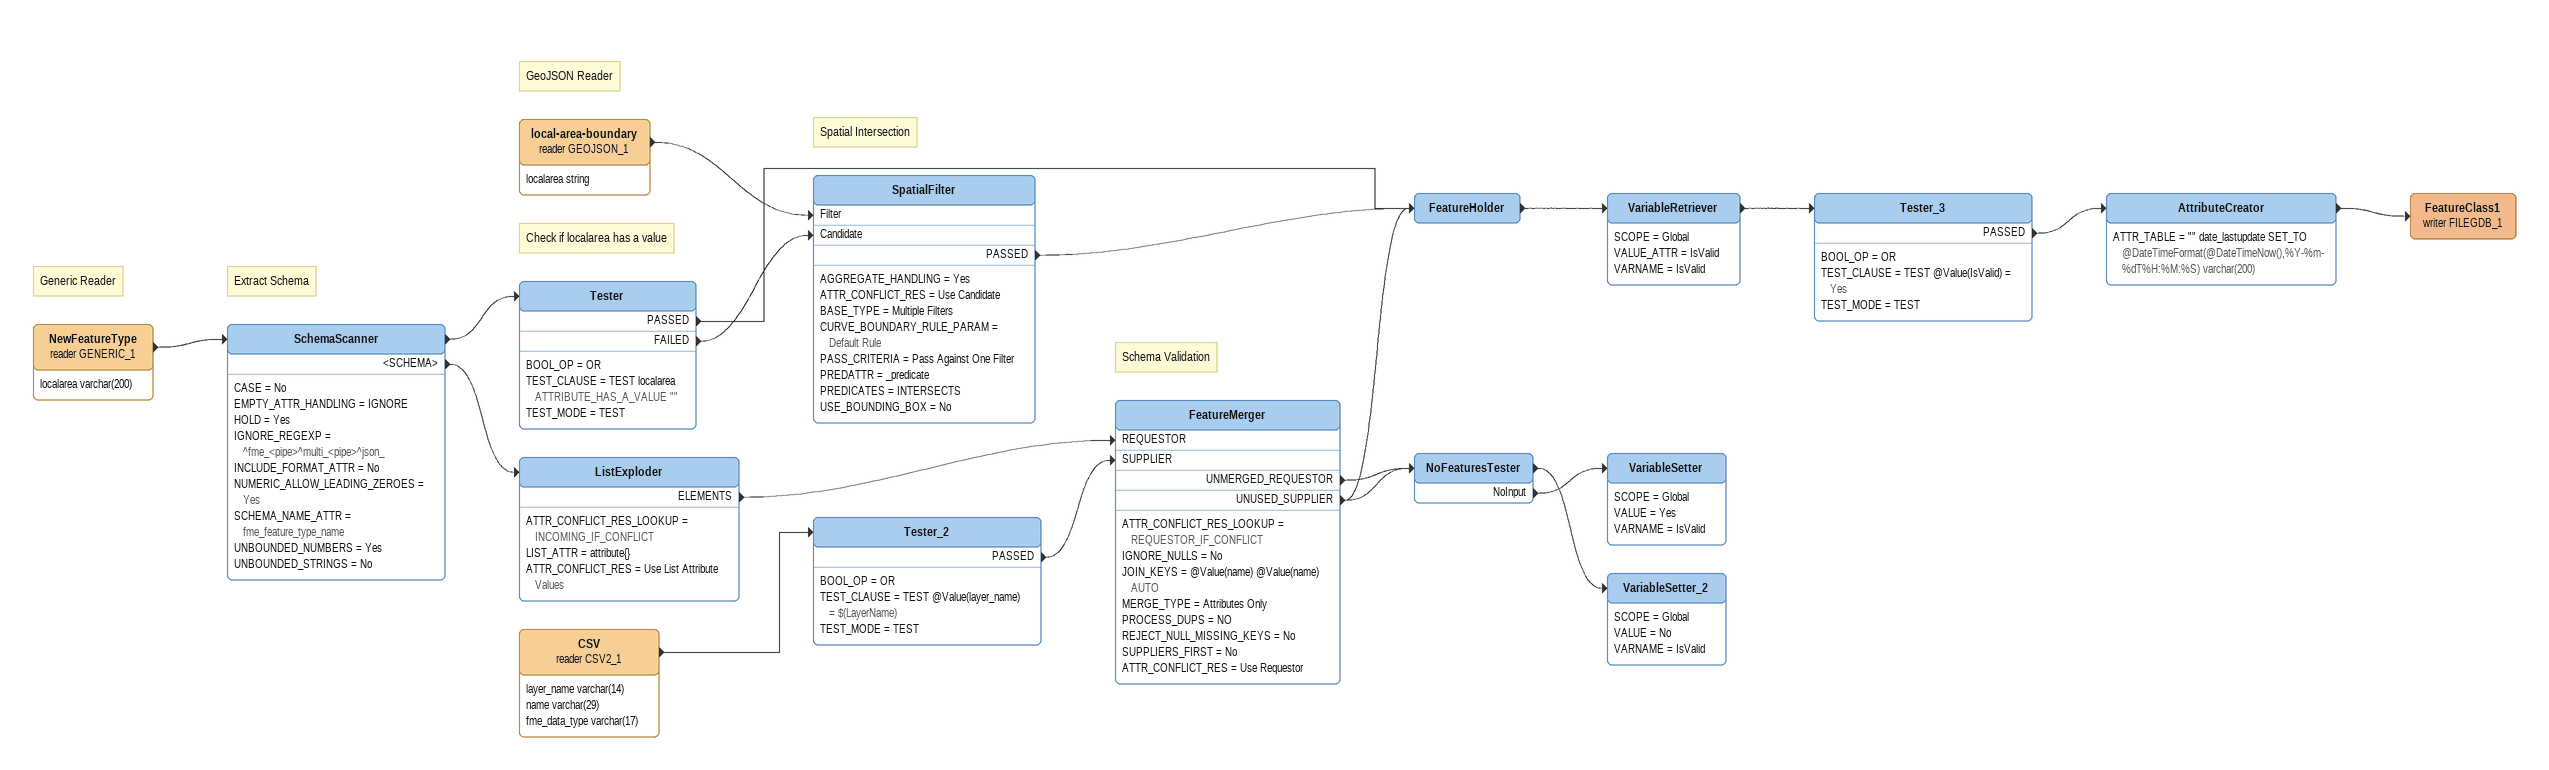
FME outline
Note: Generic Reader
NewFeatureType (reader GENERIC_1)
    attributes: localarea varchar(200)
    -> SchemaScanner
Note: Extract Schema
SchemaScanner
    CASE = No
    EMPTY_ATTR_HANDLING = IGNORE
    HOLD = Yes
    IGNORE_REGEXP = ^fme_<pipe>^multi_<pipe>^json_
    INCLUDE_FORMAT_ATTR = No
    NUMERIC_ALLOW_LEADING_ZEROES = Yes
    SCHEMA_NAME_ATTR = fme_feature_type_name
    UNBOUNDED_NUMBERS = Yes
    UNBOUNDED_STRINGS = No
    -> Tester
    <SCHEMA> -> ListExploder
Note: Check if localarea has a value
Tester
    BOOL_OP = OR
    TEST_CLAUSE = TEST localarea ATTRIBUTE_HAS_A_VALUE ""
    TEST_MODE = TEST
    PASSED -> FeatureHolder
    FAILED -> SpatialFilter [Candidate]
ListExploder
    ATTR_CONFLICT_RES_LOOKUP = INCOMING_IF_CONFLICT
    LIST_ATTR = attribute{}
    ATTR_CONFLICT_RES = Use List Attribute Values
    ELEMENTS -> FeatureMerger [REQUESTOR]
Note: GeoJSON Reader
local-area-boundary (reader GEOJSON_1)
    attributes: localarea string
    -> SpatialFilter [Filter]
Note: Spatial Intersection
SpatialFilter
    AGGREGATE_HANDLING = Yes
    ATTR_CONFLICT_RES = Use Candidate
    BASE_TYPE = Multiple Filters
    CURVE_BOUNDARY_RULE_PARAM = Default Rule
    PASS_CRITERIA = Pass Against One Filter
    PREDATTR = _predicate
    PREDICATES = INTERSECTS
    USE_BOUNDING_BOX = No
    PASSED -> FeatureHolder
CSV (reader CSV2_1)
    attributes: layer_name varchar(14), name varchar(29), fme_data_type varchar(17)
    -> Tester_2
Tester_2
    BOOL_OP = OR
    TEST_CLAUSE = TEST @Value(layer_name) = $(LayerName)
    TEST_MODE = TEST
    PASSED -> FeatureMerger [SUPPLIER]
Note: Schema Validation
FeatureMerger
    ATTR_CONFLICT_RES_LOOKUP = REQUESTOR_IF_CONFLICT
    IGNORE_NULLS = No
    JOIN_KEYS = @Value(name) @Value(name) AUTO
    MERGE_TYPE = Attributes Only
    PROCESS_DUPS = NO
    REJECT_NULL_MISSING_KEYS = No
    SUPPLIERS_FIRST = No
    ATTR_CONFLICT_RES = Use Requestor
    UNMERGED_REQUESTOR -> NoFeaturesTester
    UNUSED_SUPPLIER -> NoFeaturesTester
    UNUSED_SUPPLIER -> FeatureHolder
FeatureHolder
    -> VariableRetriever
VariableRetriever
    SCOPE = Global
    VALUE_ATTR = IsValid
    VARNAME = IsValid
    -> Tester_3
Tester_3
    BOOL_OP = OR
    TEST_CLAUSE = TEST @Value(IsValid) = Yes
    TEST_MODE = TEST
    PASSED -> AttributeCreator
AttributeCreator
    ATTR_TABLE = "" date_lastupdate SET_TO @DateTimeFormat(@DateTimeNow(),%Y-%m-%dT%H:%M:%S) varchar(200)
    -> FeatureClass1 (writer FILEGDB_1)
FeatureClass1 (writer FILEGDB_1)
NoFeaturesTester
    NoInput -> VariableSetter
    -> VariableSetter_2
VariableSetter
    SCOPE = Global
    VALUE = Yes
    VARNAME = IsValid
VariableSetter_2
    SCOPE = Global
    VALUE = No
    VARNAME = IsValid
